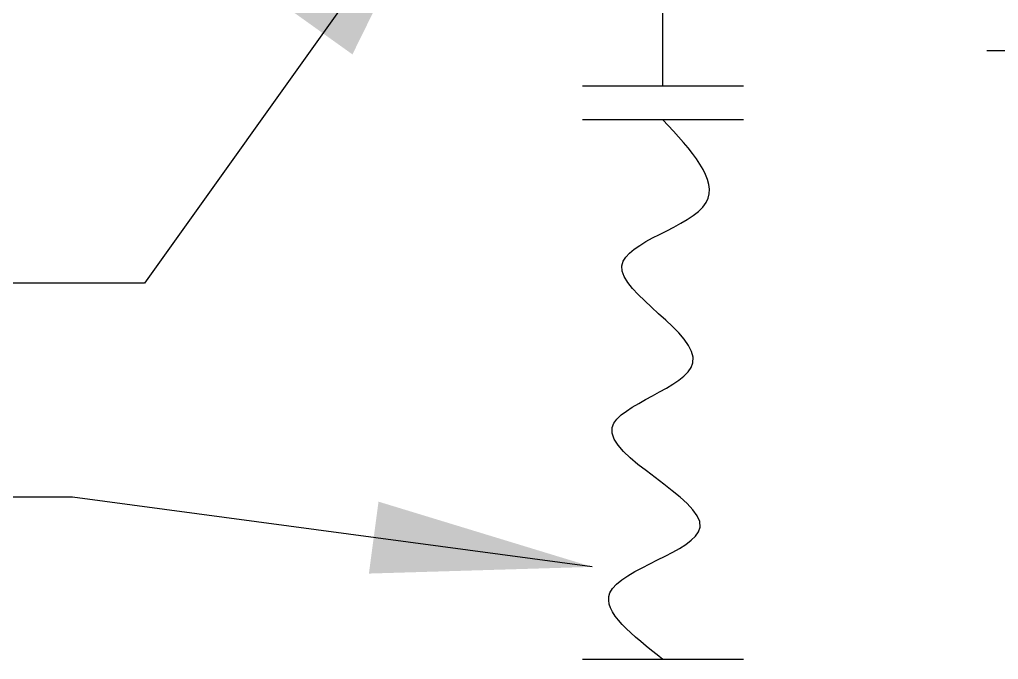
# Model space of a CAD drawing. Header units: millimetres. Extents: x -6314 to 11113, y -129 to 3675.
# Drawn here: x 7505.3 to 7616.3, y 1793.1 to 1865.6 of the extents above; entities that cross this region are included whole.
import ezdxf

# ---------------------------------------------------------------- set-up
doc = ezdxf.new("R2010")
doc.units = ezdxf.units.MM
doc.dimstyles.new('ISO-25', dxfattribs={"dimtxt": 2.5, "dimasz": 2.5, "dimexe": 1.25, "dimexo": 0.625, "dimtad": 1, "dimtxsty": 'Standard', "dimcen": 2.5, "dimadec": 0, "dimazin": 0, "dimtfac": 1, "dimtmove": 0, "dimatfit": 3, "dimfxl": 1, "dimarcsym": 0})

msp = doc.modelspace()

# ---------------------------------------------------------------- linework, layer by layer
msp.add_line((7578.26, 1858.05), (7578.26, 2402.51))
msp.add_line((7578.26, 1858.05), (7578.26, 2402.51))
at = {"linetype": 'Continuous', "lineweight": -3}
for p, q in [((7633.2, 1862.07), (7614.95, 1862.07)), ((7587.38, 1858.05), (7569.14, 1858.05)), ((7587.38, 1854.26), (7569.14, 1854.26)), ((7587.38, 1793.13), (7569.14, 1793.13))]:
    msp.add_line(p, q, dxfattribs=at)
msp.add_spline([(7578.26, 1793.13), (7572.25, 1800.66), (7582.46, 1808.1), (7572.5, 1819.41), (7581.66, 1826.73), (7573.6, 1837.73), (7583.16, 1844.89), (7578.26, 1854.26)], degree=3)

# ---------------------------------------------------------------- leaders
for points in [[(7554.26, 1884.39), (7519.48, 1835.76), (7425.77, 1835.76)], [(7570.25, 1803.61), (7511.32, 1811.5), (7432.23, 1811.5)]]:
    msp.add_leader(points, dimstyle='ISO-25', override={"dimscale": 10, "dimtad": 0}, dxfattribs=at)

doc.saveas('drawing.dxf')
